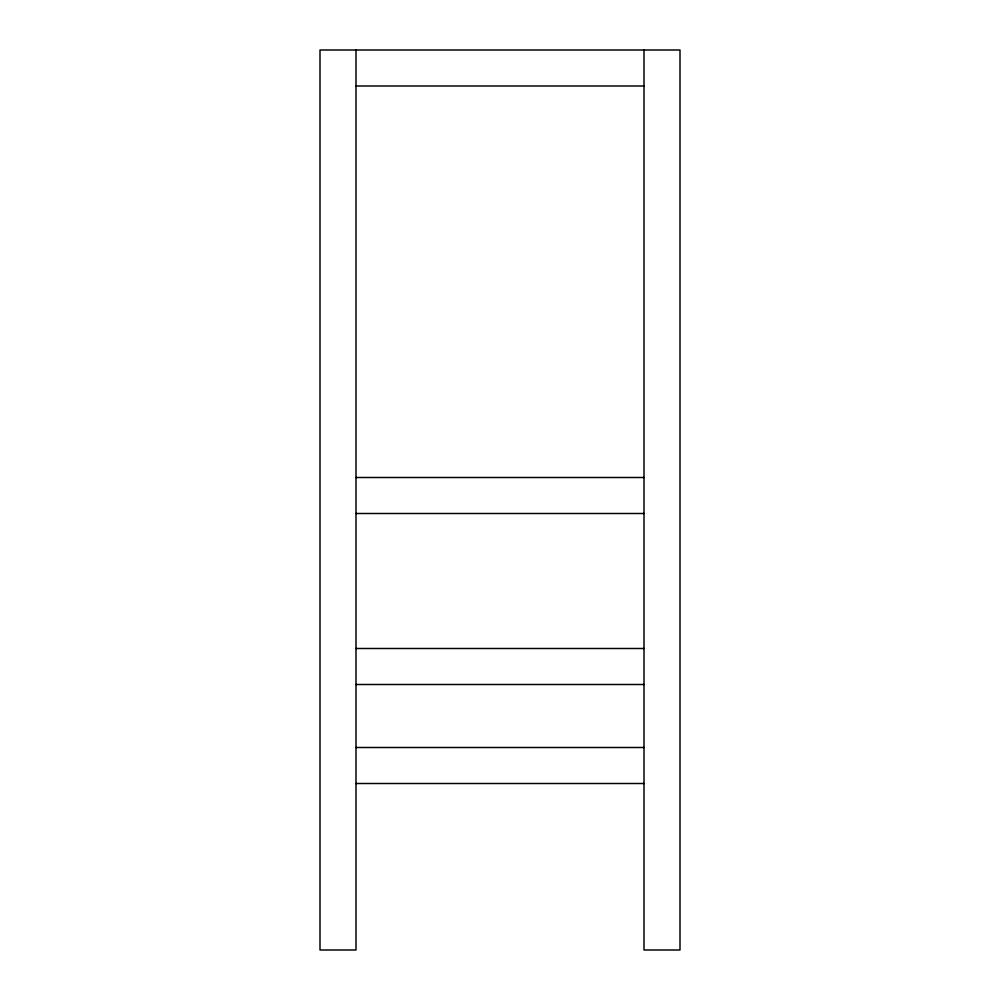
<?xml version="1.0" encoding="UTF-8"?>
<svg xmlns="http://www.w3.org/2000/svg" width="1000" height="1000" viewBox="0 0 1000 1000"><rect width="100%" height="100%" fill="white"/><g stroke="black" fill="none" stroke-linecap="round" stroke-linejoin="round"><path stroke-width="1.5" d="M356 86L644 86M356 477.5L644 477.5M356 513.5L644 513.5M356 648.5L644 648.5M356 684.5L644 684.5M356 747.5L644 747.5M356 783.5L644 783.5M644 50L644 950L680 950L680 50L320 50L320 950L356 950L356 50"/></g></svg>
